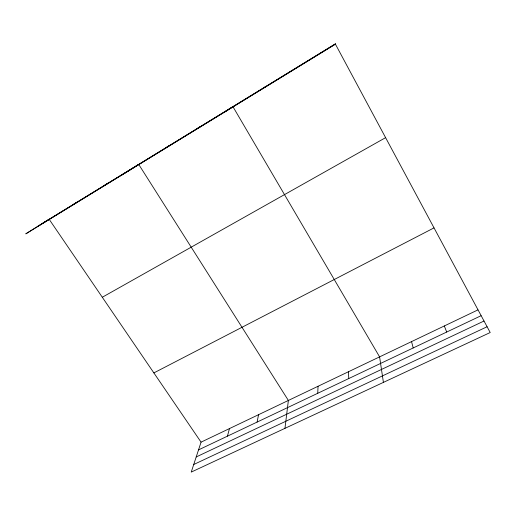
<?xml version="1.0" encoding="UTF-8"?>
<svg xmlns="http://www.w3.org/2000/svg" width="516" height="516" viewBox="0 0 516 516"><rect width="100%" height="100%" fill="white"/><g stroke="black" fill="none" stroke-linecap="round" stroke-linejoin="round"><path stroke-width="0.77" d="M317.746 393.276L318.043 386.278M284.955 428.345L288.38 400.442L138.688 164.359L122.028 174.905M257.097 422.082L258.561 414.69M227.446 436.155L229.465 428.59M477.926 309.903L201.066 442.154L191.236 472.095L490.2 332.53L335.284 43.905L43.125 222.996M299.428 65.964L300.196 65.403M264.54 87.339L266.088 86.301M223.976 112.456L232.916 106.625L379.595 356.872L383.407 382.382M197.667 128.31L200.653 126.394M165.604 147.957L169.254 145.628M103.148 186.218L108.031 183.141M72.73 204.858L78.187 201.427M37.629 226.434L335.413 44.008M102.303 297.255L385.568 137.675M153.871 372.913L433.956 227.911M198.525 449.894L481.08 315.715M196.203 456.963L483.969 321.042M193.732 464.503L487.072 326.757M335.284 43.905L335.548 44.112L25.8 233.845L49.123 219.236L201.066 442.154M444.308 325.964L446.701 332.04M411.542 341.618L413.206 347.945M348.435 371.759L348.764 378.55"/></g></svg>
